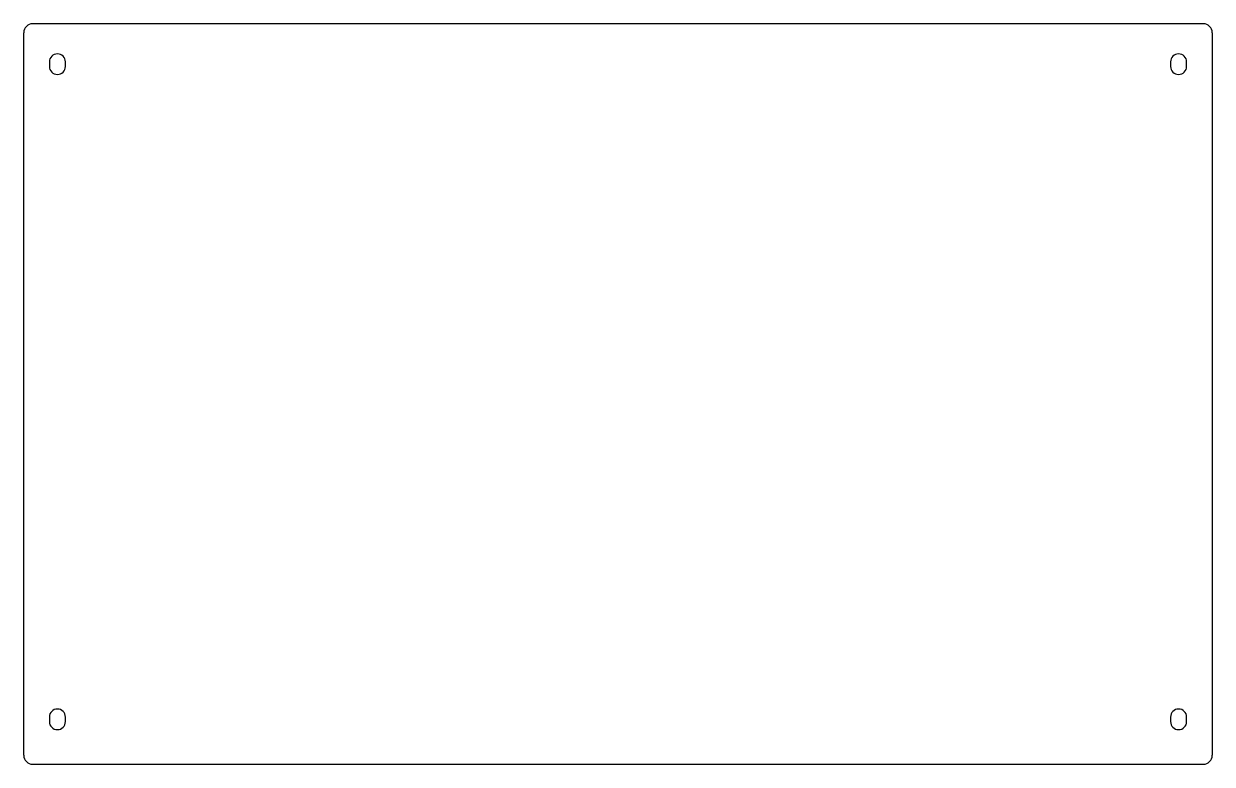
# Model space of a CAD drawing. Header units: millimetres. Extents: x -133 to 133, y -83 to 82.
import ezdxf

# ---------------------------------------------------------------- set-up
doc = ezdxf.new("R2010")
doc.units = ezdxf.units.MM

msp = doc.modelspace()

# ---------------------------------------------------------------- linework, layer by layer
at = {"color": 7, "linetype": 'Continuous', "lineweight": 25}
for p, q in [((130.53, 82.5), (-130.53, 82.5)), ((-132.53, -80.5), (-132.53, 80.5)), ((132.53, 80.5), (132.53, -80.5)), ((-126.83, 74), (-126.83, 73)), ((-123.23, 73), (-123.23, 74)), ((123.23, 74), (123.23, 73)), ((126.83, 73), (126.83, 74)), ((-126.83, -72), (-126.83, -73)), ((-123.23, -73), (-123.23, -72)), ((123.23, -72), (123.23, -73)), ((126.83, -73), (126.83, -72)), ((-130.53, -82.5), (130.53, -82.5))]:
    msp.add_line(p, q, dxfattribs=at)
for centre, radius, start, end in [((-130.53, 80.5), 2, 90, 180), ((130.53, 80.5), 2, 0, 90), ((-125.03, 74), 1.8, 0, 180), ((125.03, 74), 1.8, 0, 180), ((-125.03, 73), 1.8, 180, 0), ((125.03, 73), 1.8, 180, 0), ((-125.03, -72), 1.8, 0, 180), ((125.03, -72), 1.8, 0, 180), ((-125.03, -73), 1.8, 180, 0), ((125.03, -73), 1.8, 180, 0), ((-130.53, -80.5), 2, 180, 270), ((130.53, -80.5), 2, 270, 0)]:
    msp.add_arc(centre, radius, start, end, dxfattribs=at)

doc.saveas('drawing.dxf')
